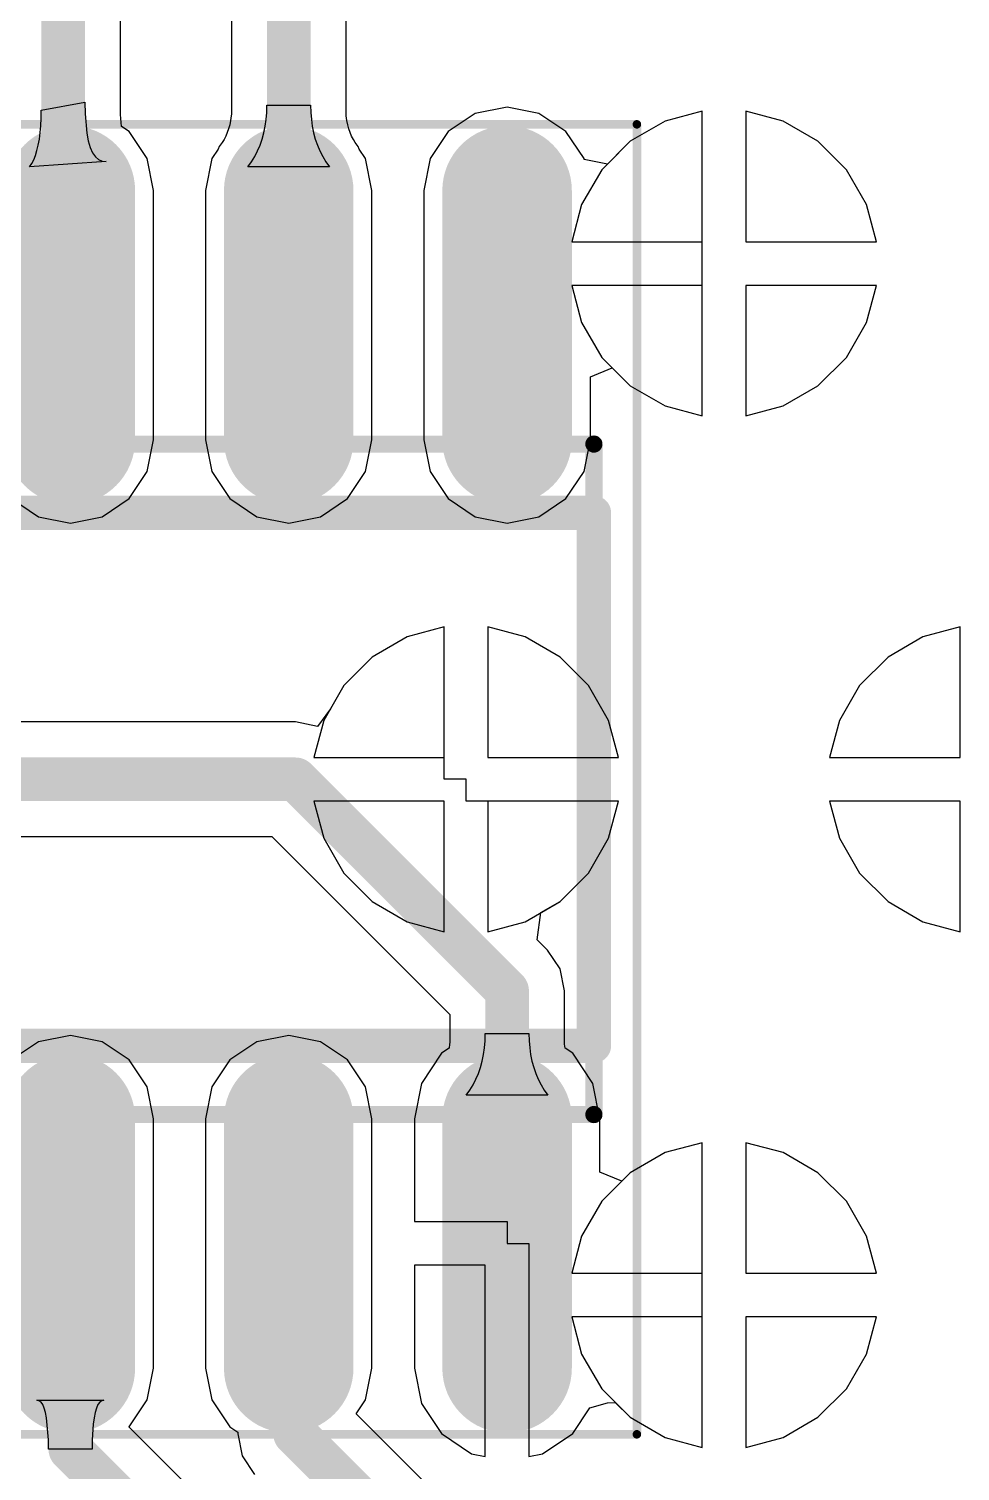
# Model space of a CAD drawing. Header units: inches. Extents: x 1.37 to 4.6, y 1.74 to 5.29.
# Drawn here: x 3.8566 to 4.0698, y 2.3219 to 2.6522 of the extents above; entities that cross this region are included whole.
import ezdxf

# ---------------------------------------------------------------- set-up
doc = ezdxf.new("R2010")
doc.units = ezdxf.units.IN
doc.header["$MEASUREMENT"] = 0
for name, color, linetype in [('BottomLayer', 5, 'Continuous'), ('Mechanical13', 56, 'Continuous'), ('Mechanical15', 56, 'Continuous'), ('TopLayer', 1, 'Continuous'), ('TopOverlay', 2, 'Continuous'), ('TopPaste', 8, 'Continuous'), ('TopSolder', 216, 'Continuous')]:
    doc.layers.add(name, color=color, linetype=linetype)

# ---------------------------------------------------------------- blocks, each defined once
blk = doc.blocks.new('SOP_16_23')
at = {"layer": 'TopLayer'}
h = blk.add_hatch(color=1, dxfattribs=at)
edge = h.paths.add_edge_path()
edge.add_arc((-0.07776, -0.075), 0.01083, 270, 450)
edge.add_line((-0.07776, -0.06417), (-0.13484, -0.06417))
edge.add_arc((-0.13484, -0.075), 0.01083, 90, 270)
edge.add_line((-0.13484, -0.08583), (-0.07776, -0.08583))
h = blk.add_hatch(color=1, dxfattribs=at)
edge = h.paths.add_edge_path()
edge.add_arc((0.13484, -0.075), 0.01083, 270, 450)
edge.add_line((0.13484, -0.06417), (0.07776, -0.06417))
edge.add_arc((0.07776, -0.075), 0.01083, 90, 270)
edge.add_line((0.07776, -0.08583), (0.13484, -0.08583))
h = blk.add_hatch(color=1, dxfattribs=at)
edge = h.paths.add_edge_path()
edge.add_arc((-0.07776, -0.125), 0.01083, 270, 450)
edge.add_line((-0.07776, -0.11417), (-0.13484, -0.11417))
edge.add_arc((-0.13484, -0.125), 0.01083, 90, 270)
edge.add_line((-0.13484, -0.13583), (-0.07776, -0.13583))
h = blk.add_hatch(color=1, dxfattribs=at)
edge = h.paths.add_edge_path()
edge.add_arc((0.13484, -0.125), 0.01083, 270, 450)
edge.add_line((0.13484, -0.11417), (0.07776, -0.11417))
edge.add_arc((0.07776, -0.125), 0.01083, 90, 270)
edge.add_line((0.07776, -0.13583), (0.13484, -0.13583))
h = blk.add_hatch(color=1, dxfattribs=at)
edge = h.paths.add_edge_path()
edge.add_arc((-0.07776, -0.175), 0.01083, 270, 450)
edge.add_line((-0.07776, -0.16417), (-0.13484, -0.16417))
edge.add_arc((-0.13484, -0.175), 0.01083, 90, 270)
edge.add_line((-0.13484, -0.18583), (-0.07776, -0.18583))
h = blk.add_hatch(color=1, dxfattribs=at)
edge = h.paths.add_edge_path()
edge.add_arc((0.13484, -0.175), 0.01083, 270, 450)
edge.add_line((0.13484, -0.16417), (0.07776, -0.16417))
edge.add_arc((0.07776, -0.175), 0.01083, 90, 270)
edge.add_line((0.07776, -0.18583), (0.13484, -0.18583))
at = {"layer": 'TopPaste'}
h = blk.add_hatch(color=8, dxfattribs=at)
edge = h.paths.add_edge_path()
edge.add_arc((-0.07776, -0.075), 0.01083, 270, 450)
edge.add_line((-0.07776, -0.06417), (-0.13484, -0.06417))
edge.add_arc((-0.13484, -0.075), 0.01083, 90, 270)
edge.add_line((-0.13484, -0.08583), (-0.07776, -0.08583))
h = blk.add_hatch(color=8, dxfattribs=at)
edge = h.paths.add_edge_path()
edge.add_arc((0.13484, -0.075), 0.01083, 270, 450)
edge.add_line((0.13484, -0.06417), (0.07776, -0.06417))
edge.add_arc((0.07776, -0.075), 0.01083, 90, 270)
edge.add_line((0.07776, -0.08583), (0.13484, -0.08583))
h = blk.add_hatch(color=8, dxfattribs=at)
edge = h.paths.add_edge_path()
edge.add_arc((-0.07776, -0.125), 0.01083, 270, 450)
edge.add_line((-0.07776, -0.11417), (-0.13484, -0.11417))
edge.add_arc((-0.13484, -0.125), 0.01083, 90, 270)
edge.add_line((-0.13484, -0.13583), (-0.07776, -0.13583))
h = blk.add_hatch(color=8, dxfattribs=at)
edge = h.paths.add_edge_path()
edge.add_arc((0.13484, -0.125), 0.01083, 270, 450)
edge.add_line((0.13484, -0.11417), (0.07776, -0.11417))
edge.add_arc((0.07776, -0.125), 0.01083, 90, 270)
edge.add_line((0.07776, -0.13583), (0.13484, -0.13583))
h = blk.add_hatch(color=8, dxfattribs=at)
edge = h.paths.add_edge_path()
edge.add_arc((-0.07776, -0.175), 0.01083, 270, 450)
edge.add_line((-0.07776, -0.16417), (-0.13484, -0.16417))
edge.add_arc((-0.13484, -0.175), 0.01083, 90, 270)
edge.add_line((-0.13484, -0.18583), (-0.07776, -0.18583))
h = blk.add_hatch(color=8, dxfattribs=at)
edge = h.paths.add_edge_path()
edge.add_arc((0.13484, -0.175), 0.01083, 270, 450)
edge.add_line((0.13484, -0.16417), (0.07776, -0.16417))
edge.add_arc((0.07776, -0.175), 0.01083, 90, 270)
edge.add_line((0.07776, -0.18583), (0.13484, -0.18583))
at = {"layer": 'TopSolder'}
h = blk.add_hatch(color=216, dxfattribs=at)
edge = h.paths.add_edge_path()
edge.add_arc((-0.07776, -0.075), 0.01483, 270, 450)
edge.add_line((-0.07776, -0.06017), (-0.13484, -0.06017))
edge.add_arc((-0.13484, -0.075), 0.01483, 90, 270)
edge.add_line((-0.13484, -0.08983), (-0.07776, -0.08983))
h = blk.add_hatch(color=216, dxfattribs=at)
edge = h.paths.add_edge_path()
edge.add_arc((0.13484, -0.075), 0.01483, 270, 450)
edge.add_line((0.13484, -0.06017), (0.07776, -0.06017))
edge.add_arc((0.07776, -0.075), 0.01483, 90, 270)
edge.add_line((0.07776, -0.08983), (0.13484, -0.08983))
h = blk.add_hatch(color=216, dxfattribs=at)
edge = h.paths.add_edge_path()
edge.add_arc((-0.07776, -0.125), 0.01483, 270, 450)
edge.add_line((-0.07776, -0.11017), (-0.13484, -0.11017))
edge.add_arc((-0.13484, -0.125), 0.01483, 90, 270)
edge.add_line((-0.13484, -0.13983), (-0.07776, -0.13983))
h = blk.add_hatch(color=216, dxfattribs=at)
edge = h.paths.add_edge_path()
edge.add_arc((0.13484, -0.125), 0.01483, 270, 450)
edge.add_line((0.13484, -0.11017), (0.07776, -0.11017))
edge.add_arc((0.07776, -0.125), 0.01483, 90, 270)
edge.add_line((0.07776, -0.13983), (0.13484, -0.13983))
h = blk.add_hatch(color=216, dxfattribs=at)
edge = h.paths.add_edge_path()
edge.add_arc((-0.07776, -0.175), 0.01483, 270, 450)
edge.add_line((-0.07776, -0.16017), (-0.13484, -0.16017))
edge.add_arc((-0.13484, -0.175), 0.01483, 90, 270)
edge.add_line((-0.13484, -0.18983), (-0.07776, -0.18983))
h = blk.add_hatch(color=216, dxfattribs=at)
edge = h.paths.add_edge_path()
edge.add_arc((0.13484, -0.175), 0.01483, 270, 450)
edge.add_line((0.13484, -0.16017), (0.07776, -0.16017))
edge.add_arc((0.07776, -0.175), 0.01483, 90, 270)
edge.add_line((0.07776, -0.18983), (0.13484, -0.18983))
at = {"layer": 'Mechanical13', "const_width": 0.00394}
for points in [[(-0.07677, 0.19488), (-0.07677, -0.19488)], [(0.07677, 0.19488), (0.07677, -0.19488)], [(-0.07677, -0.19488), (0.07677, -0.19488)]]:
    blk.add_lwpolyline(points, dxfattribs=at)
at = {"layer": 'Mechanical13', "const_width": 0.00197}
for points in [[(-0.07776, -0.19488, 1), (-0.07579, -0.19488, 1)], [(-0.07776, -0.19488, 1), (-0.07579, -0.19488, 1)], [(0.07579, -0.19488, 1), (0.07776, -0.19488, 1)], [(0.07579, -0.19488, 1), (0.07776, -0.19488, 1)]]:
    blk.add_lwpolyline(points, format="xyb", close=True, dxfattribs=at)
at = {"layer": 'Mechanical15', "const_width": 0.00197}
for points in [[(-0.15, 0.20472), (-0.15, -0.20472)], [(0.15, 0.20472), (0.15, -0.20472)], [(-0.15, -0.20472), (0.15, -0.20472)]]:
    blk.add_lwpolyline(points, dxfattribs=at)
at = {"layer": 'Mechanical15', "const_width": 0.000984}
for points in [[(-0.15049, -0.20472, 1), (-0.14951, -0.20472, 1)], [(-0.15049, -0.20472, 1), (-0.14951, -0.20472, 1)], [(0.14951, -0.20472, 1), (0.15049, -0.20472, 1)], [(0.14951, -0.20472, 1), (0.15049, -0.20472, 1)]]:
    blk.add_lwpolyline(points, format="xyb", close=True, dxfattribs=at)
at = {"layer": 'TopOverlay', "const_width": 0.00787}
for points in [[(-0.06102, 0.19488), (-0.06102, -0.19488)], [(0.06102, 0.19488), (0.06102, -0.19488)], [(-0.06102, -0.19488), (0.06102, -0.19488)]]:
    blk.add_lwpolyline(points, dxfattribs=at)
at = {"layer": 'TopOverlay', "const_width": 0.00394}
for points in [[(-0.06299, -0.19488, 1), (-0.05906, -0.19488, 1)], [(-0.06299, -0.19488, 1), (-0.05906, -0.19488, 1)], [(0.05906, -0.19488, 1), (0.06299, -0.19488, 1)], [(0.05906, -0.19488, 1), (0.06299, -0.19488, 1)]]:
    blk.add_lwpolyline(points, format="xyb", close=True, dxfattribs=at)

msp = doc.modelspace()

# ---------------------------------------------------------------- linework, layer by layer
at = {"layer": 'BottomLayer'}
for p, q in [((4.01075, 2.63332), (4.00224, 2.63104)), ((4.01075, 2.60342), (4.01075, 2.63332)), ((4.02926, 2.63104), (4.02075, 2.63332)), ((4.02075, 2.63332), (4.02075, 2.60342)), ((4.00224, 2.63104), (3.99426, 2.62643)), ((4.03724, 2.62643), (4.02926, 2.63104)), ((3.99426, 2.62643), (3.98774, 2.61991)), ((4.04375, 2.61991), (4.03724, 2.62643)), ((3.98774, 2.61991), (3.98313, 2.61193)), ((4.04836, 2.61193), (4.04375, 2.61991)), ((3.98313, 2.61193), (3.98085, 2.60342)), ((4.05064, 2.60342), (4.04836, 2.61193)), ((3.98085, 2.60342), (4.01075, 2.60342)), ((4.02075, 2.60342), (4.05064, 2.60342)), ((4.01075, 2.59342), (3.98085, 2.59342)), ((3.98085, 2.59342), (3.98313, 2.58491)), ((4.01075, 2.56353), (4.01075, 2.59342)), ((4.05064, 2.59342), (4.02075, 2.59342)), ((4.02075, 2.59342), (4.02075, 2.56353)), ((4.04836, 2.58491), (4.05064, 2.59342)), ((3.98313, 2.58491), (3.98774, 2.57693)), ((4.04375, 2.57693), (4.04836, 2.58491)), ((3.98774, 2.57693), (3.99426, 2.57042)), ((4.03724, 2.57042), (4.04375, 2.57693)), ((3.99426, 2.57042), (4.00224, 2.56581)), ((4.02926, 2.56581), (4.03724, 2.57042)), ((4.00224, 2.56581), (4.01075, 2.56353)), ((4.02075, 2.56353), (4.02926, 2.56581)), ((3.95169, 2.51521), (3.94318, 2.51293)), ((3.95169, 2.48531), (3.95169, 2.51521)), ((3.9702, 2.51293), (3.96169, 2.51521)), ((3.96169, 2.51521), (3.96169, 2.48531)), ((4.0698, 2.51521), (4.06129, 2.51293)), ((4.0698, 2.48531), (4.0698, 2.51521)), ((3.94318, 2.51293), (3.9352, 2.50832)), ((3.97818, 2.50832), (3.9702, 2.51293)), ((4.06129, 2.51293), (4.05331, 2.50832)), ((3.9352, 2.50832), (3.92868, 2.5018)), ((3.9847, 2.5018), (3.97818, 2.50832)), ((4.05331, 2.50832), (4.04679, 2.5018)), ((3.92868, 2.5018), (3.92408, 2.49382)), ((3.98931, 2.49382), (3.9847, 2.5018)), ((4.04679, 2.5018), (4.04219, 2.49382)), ((3.92408, 2.49382), (3.9218, 2.48531)), ((3.99159, 2.48531), (3.98931, 2.49382)), ((4.04219, 2.49382), (4.03991, 2.48531)), ((3.9218, 2.48531), (3.95169, 2.48531)), ((3.96169, 2.48531), (3.99159, 2.48531)), ((4.03991, 2.48531), (4.0698, 2.48531)), ((3.95169, 2.47531), (3.9218, 2.47531)), ((3.9218, 2.47531), (3.92408, 2.4668)), ((3.95169, 2.44542), (3.95169, 2.47531)), ((3.99159, 2.47531), (3.96169, 2.47531)), ((3.96169, 2.47531), (3.96169, 2.44542)), ((3.98931, 2.4668), (3.99159, 2.47531)), ((4.0698, 2.47531), (4.03991, 2.47531)), ((4.03991, 2.47531), (4.04219, 2.4668)), ((4.0698, 2.44542), (4.0698, 2.47531)), ((3.92408, 2.4668), (3.92868, 2.45882)), ((3.9847, 2.45882), (3.98931, 2.4668)), ((4.04219, 2.4668), (4.04679, 2.45882)), ((3.92868, 2.45882), (3.9352, 2.45231)), ((3.97818, 2.45231), (3.9847, 2.45882)), ((4.04679, 2.45882), (4.05331, 2.45231)), ((3.9352, 2.45231), (3.94318, 2.4477)), ((3.9702, 2.4477), (3.97818, 2.45231)), ((4.05331, 2.45231), (4.06129, 2.4477)), ((3.94318, 2.4477), (3.95169, 2.44542)), ((3.96169, 2.44542), (3.9702, 2.4477)), ((4.06129, 2.4477), (4.0698, 2.44542)), ((4.00224, 2.39482), (3.99426, 2.39021)), ((4.01075, 2.3971), (4.00224, 2.39482)), ((4.01075, 2.3672), (4.01075, 2.3971)), ((4.02926, 2.39482), (4.02075, 2.3971)), ((4.02075, 2.3971), (4.02075, 2.3672)), ((4.03724, 2.39021), (4.02926, 2.39482)), ((3.99426, 2.39021), (3.98774, 2.38369)), ((4.04375, 2.38369), (4.03724, 2.39021)), ((3.98774, 2.38369), (3.98313, 2.37571)), ((4.04836, 2.37571), (4.04375, 2.38369)), ((3.98313, 2.37571), (3.98085, 2.3672)), ((4.05064, 2.3672), (4.04836, 2.37571)), ((3.98085, 2.3672), (4.01075, 2.3672)), ((4.02075, 2.3672), (4.05064, 2.3672)), ((4.01075, 2.3572), (3.98085, 2.3572)), ((3.98085, 2.3572), (3.98313, 2.34869)), ((4.01075, 2.32731), (4.01075, 2.3572)), ((4.05064, 2.3572), (4.02075, 2.3572)), ((4.02075, 2.3572), (4.02075, 2.32731)), ((4.04836, 2.34869), (4.05064, 2.3572)), ((3.98313, 2.34869), (3.98774, 2.34071)), ((4.04375, 2.34071), (4.04836, 2.34869)), ((3.98774, 2.34071), (3.99426, 2.3342)), ((4.03724, 2.3342), (4.04375, 2.34071)), ((3.99426, 2.3342), (4.00224, 2.32959)), ((4.02926, 2.32959), (4.03724, 2.3342)), ((4.00224, 2.32959), (4.01075, 2.32731)), ((4.02075, 2.32731), (4.02926, 2.32959))]:
    msp.add_line(p, q, dxfattribs=at)
at = {"layer": 'TopLayer'}
for p, q in [((3.90294, 2.67358), (3.90294, 2.63267)), ((3.92919, 2.63267), (3.92919, 2.66814)), ((3.87751, 2.63253), (3.87751, 2.66017)), ((3.85936, 2.63169), (3.85939, 2.63353)), ((3.85939, 2.63353), (3.86939, 2.63537)), ((3.86939, 2.63537), (3.86944, 2.63273)), ((3.86944, 2.63273), (3.86983, 2.62831)), ((3.90294, 2.63267), (3.9029, 2.63229)), ((3.91089, 2.63141), (3.91102, 2.63301)), ((3.91102, 2.63301), (3.91106, 2.63467)), ((3.91106, 2.63467), (3.92106, 2.63467)), ((3.92106, 2.63467), (3.92111, 2.63301)), ((3.92111, 2.63301), (3.92124, 2.63141)), ((3.92922, 2.63229), (3.92919, 2.63267)), ((3.95877, 2.63277), (3.95258, 2.62864)), ((3.96606, 2.63422), (3.95877, 2.63277)), ((3.97336, 2.63277), (3.96606, 2.63422)), ((3.97954, 2.62864), (3.97336, 2.63277)), ((4.01075, 2.63332), (4.00224, 2.63104)), ((4.01075, 2.59842), (4.01075, 2.63332)), ((4.02926, 2.63104), (4.02075, 2.63332)), ((4.02075, 2.63332), (4.02075, 2.60342)), ((3.85896, 2.6269), (3.85928, 2.62998)), ((3.85928, 2.62998), (3.85936, 2.63169)), ((3.87775, 2.62983), (3.87751, 2.63253)), ((3.87954, 2.62864), (3.87775, 2.62983)), ((3.9023, 2.62929), (3.902, 2.62843)), ((3.90255, 2.63022), (3.9023, 2.62929)), ((3.90275, 2.63122), (3.90255, 2.63022)), ((3.9029, 2.63229), (3.90275, 2.63122)), ((3.91037, 2.62836), (3.91067, 2.62986)), ((3.91067, 2.62986), (3.91089, 2.63141)), ((3.92124, 2.63141), (3.92145, 2.62986)), ((3.92145, 2.62986), (3.92176, 2.62836)), ((3.92937, 2.63122), (3.92922, 2.63229)), ((3.92957, 2.63022), (3.92937, 2.63122)), ((3.92983, 2.62929), (3.92957, 2.63022)), ((3.93012, 2.62843), (3.92983, 2.62929)), ((4.00224, 2.63104), (3.99426, 2.62643)), ((4.03724, 2.62643), (4.02926, 2.63104)), ((3.85872, 2.62555), (3.85896, 2.6269)), ((3.86983, 2.62831), (3.87017, 2.62653)), ((3.87017, 2.62653), (3.87061, 2.62503)), ((3.88368, 2.62245), (3.87954, 2.62864)), ((3.90083, 2.62614), (3.90017, 2.62521)), ((3.90126, 2.62686), (3.90083, 2.62614)), ((3.90165, 2.62762), (3.90126, 2.62686)), ((3.902, 2.62843), (3.90165, 2.62762)), ((3.9095, 2.62554), (3.90997, 2.62692)), ((3.90997, 2.62692), (3.91037, 2.62836)), ((3.92176, 2.62836), (3.92215, 2.62692)), ((3.92215, 2.62692), (3.92263, 2.62554)), ((3.93047, 2.62762), (3.93012, 2.62843)), ((3.93086, 2.62686), (3.93047, 2.62762)), ((3.9313, 2.62614), (3.93086, 2.62686)), ((3.93196, 2.62521), (3.9313, 2.62614)), ((3.95258, 2.62864), (3.94845, 2.62245)), ((3.98368, 2.62245), (3.97954, 2.62864)), ((3.99426, 2.62643), (3.98902, 2.6212)), ((4.04375, 2.61991), (4.03724, 2.62643)), ((3.85767, 2.62219), (3.85808, 2.62319)), ((3.85808, 2.62319), (3.85842, 2.62431)), ((3.85842, 2.62431), (3.85872, 2.62555)), ((3.87061, 2.62503), (3.87115, 2.62382)), ((3.87115, 2.62382), (3.87179, 2.62289)), ((3.87179, 2.62289), (3.87253, 2.62225)), ((3.89992, 2.62466), (3.89845, 2.62245)), ((3.90017, 2.62521), (3.89992, 2.62466)), ((3.90754, 2.62172), (3.90828, 2.62294)), ((3.90828, 2.62294), (3.90893, 2.62421)), ((3.90893, 2.62421), (3.9095, 2.62554)), ((3.92263, 2.62554), (3.92319, 2.62421)), ((3.92319, 2.62421), (3.92385, 2.62294)), ((3.92385, 2.62294), (3.92459, 2.62172)), ((3.9322, 2.62466), (3.93196, 2.62521)), ((3.93368, 2.62245), (3.9322, 2.62466)), ((3.87429, 2.62182), (3.85671, 2.62056)), ((3.85671, 2.62056), (3.85722, 2.62131)), ((3.85722, 2.62131), (3.85767, 2.62219)), ((3.87253, 2.62225), (3.87336, 2.62189)), ((3.87336, 2.62189), (3.87429, 2.62182)), ((3.88513, 2.61516), (3.88368, 2.62245)), ((3.89845, 2.62245), (3.89699, 2.61516)), ((3.90671, 2.62056), (3.90754, 2.62172)), ((3.92541, 2.62056), (3.90671, 2.62056)), ((3.92459, 2.62172), (3.92541, 2.62056)), ((3.93513, 2.61516), (3.93368, 2.62245)), ((3.94845, 2.62245), (3.94699, 2.61516)), ((3.98371, 2.62227), (3.98368, 2.62245)), ((3.98902, 2.6212), (3.98371, 2.62227)), ((4.04836, 2.61193), (4.04375, 2.61991)), ((3.88513, 2.55807), (3.88513, 2.61516)), ((3.89699, 2.61516), (3.89699, 2.55807)), ((3.93513, 2.55807), (3.93513, 2.61516)), ((3.94699, 2.61516), (3.94699, 2.55807)), ((4.05064, 2.60342), (4.04836, 2.61193)), ((4.02075, 2.60342), (4.05064, 2.60342)), ((4.01075, 2.56353), (4.01075, 2.59842)), ((4.05064, 2.59342), (4.02075, 2.59342)), ((4.02075, 2.59342), (4.02075, 2.56353)), ((4.04836, 2.58491), (4.05064, 2.59342)), ((4.04375, 2.57693), (4.04836, 2.58491)), ((4.03724, 2.57042), (4.04375, 2.57693)), ((3.98513, 2.57247), (3.99013, 2.57454)), ((3.99013, 2.57454), (3.99426, 2.57042)), ((3.98513, 2.55807), (3.98513, 2.57247)), ((3.99426, 2.57042), (4.00224, 2.56581)), ((4.02926, 2.56581), (4.03724, 2.57042)), ((4.00224, 2.56581), (4.01075, 2.56353)), ((4.02075, 2.56353), (4.02926, 2.56581)), ((3.88368, 2.55077), (3.88513, 2.55807)), ((3.89699, 2.55807), (3.89845, 2.55077)), ((3.93368, 2.55077), (3.93513, 2.55807)), ((3.94699, 2.55807), (3.94845, 2.55077)), ((3.98368, 2.55077), (3.98513, 2.55807)), ((3.87954, 2.54459), (3.88368, 2.55077)), ((3.89845, 2.55077), (3.90258, 2.54459)), ((3.92954, 2.54459), (3.93368, 2.55077)), ((3.94845, 2.55077), (3.95258, 2.54459)), ((3.97954, 2.54459), (3.98368, 2.55077)), ((3.85258, 2.54459), (3.85877, 2.54045)), ((3.87336, 2.54045), (3.87954, 2.54459)), ((3.90258, 2.54459), (3.90877, 2.54045)), ((3.92336, 2.54045), (3.92954, 2.54459)), ((3.95258, 2.54459), (3.95877, 2.54045)), ((3.97336, 2.54045), (3.97954, 2.54459)), ((3.85877, 2.54045), (3.86606, 2.539)), ((3.86606, 2.539), (3.87336, 2.54045)), ((3.90877, 2.54045), (3.91606, 2.539)), ((3.91606, 2.539), (3.92336, 2.54045)), ((3.95877, 2.54045), (3.96606, 2.539)), ((3.96606, 2.539), (3.97336, 2.54045)), ((3.95169, 2.51521), (3.94318, 2.51293)), ((3.95169, 2.48031), (3.95169, 2.51521)), ((3.9702, 2.51293), (3.96169, 2.51521)), ((3.96169, 2.51521), (3.96169, 2.48531)), ((4.0698, 2.51521), (4.06129, 2.51293)), ((4.0698, 2.48531), (4.0698, 2.51521)), ((3.94318, 2.51293), (3.9352, 2.50832)), ((3.97818, 2.50832), (3.9702, 2.51293)), ((4.06129, 2.51293), (4.05331, 2.50832)), ((3.9352, 2.50832), (3.92868, 2.5018)), ((3.9847, 2.5018), (3.97818, 2.50832)), ((4.05331, 2.50832), (4.04679, 2.5018)), ((3.92868, 2.5018), (3.92561, 2.49648)), ((3.98931, 2.49382), (3.9847, 2.5018)), ((4.04679, 2.5018), (4.04219, 2.49382)), ((3.92561, 2.49648), (3.92266, 2.49244)), ((3.99159, 2.48531), (3.98931, 2.49382)), ((4.04219, 2.49382), (4.03991, 2.48531)), ((3.91763, 2.49344), (3.81807, 2.49344)), ((3.92266, 2.49244), (3.91763, 2.49344)), ((3.96169, 2.48531), (3.99159, 2.48531)), ((4.03991, 2.48531), (4.0698, 2.48531)), ((3.95669, 2.48031), (3.95169, 2.48031)), ((3.95669, 2.47531), (3.95669, 2.48031)), ((3.99159, 2.47531), (3.95669, 2.47531)), ((3.98931, 2.4668), (3.99159, 2.47531)), ((4.0698, 2.47531), (4.03991, 2.47531)), ((4.03991, 2.47531), (4.04219, 2.4668)), ((4.0698, 2.44542), (4.0698, 2.47531)), ((3.81263, 2.46719), (3.9122, 2.46719)), ((3.9122, 2.46719), (3.95294, 2.42645)), ((3.9847, 2.45882), (3.98931, 2.4668)), ((4.04219, 2.4668), (4.04679, 2.45882)), ((3.97818, 2.45231), (3.9847, 2.45882)), ((4.04679, 2.45882), (4.05331, 2.45231)), ((3.9738, 2.44978), (3.97818, 2.45231)), ((4.05331, 2.45231), (4.06129, 2.4477)), ((3.97298, 2.44353), (3.9738, 2.44978)), ((4.06129, 2.4477), (4.0698, 2.44542)), ((3.97534, 2.44117), (3.97298, 2.44353)), ((3.97819, 2.43691), (3.97534, 2.44117)), ((3.97919, 2.43188), (3.97819, 2.43691)), ((3.97919, 2.42007), (3.97919, 2.43188)), ((3.95294, 2.42645), (3.95294, 2.42007)), ((3.86606, 2.42163), (3.85877, 2.42017)), ((3.87336, 2.42017), (3.86606, 2.42163)), ((3.91606, 2.42163), (3.90877, 2.42017)), ((3.92336, 2.42017), (3.91606, 2.42163)), ((3.96102, 2.42041), (3.96106, 2.42208)), ((3.96106, 2.42208), (3.97106, 2.42208)), ((3.97106, 2.42208), (3.97111, 2.42041)), ((3.85877, 2.42017), (3.85258, 2.41604)), ((3.87954, 2.41604), (3.87336, 2.42017)), ((3.90877, 2.42017), (3.90258, 2.41604)), ((3.92954, 2.41604), (3.92336, 2.42017)), ((3.95277, 2.41872), (3.95105, 2.41757)), ((3.9529, 2.41969), (3.95277, 2.41872)), ((3.95294, 2.42007), (3.9529, 2.41969)), ((3.96067, 2.41726), (3.96089, 2.41881)), ((3.96089, 2.41881), (3.96102, 2.42041)), ((3.97111, 2.42041), (3.97124, 2.41881)), ((3.97124, 2.41881), (3.97145, 2.41726)), ((3.97922, 2.41969), (3.97919, 2.42007)), ((3.97935, 2.41872), (3.97922, 2.41969)), ((3.98108, 2.41757), (3.97935, 2.41872)), ((3.88368, 2.40985), (3.87954, 2.41604)), ((3.90258, 2.41604), (3.89845, 2.40985)), ((3.93368, 2.40985), (3.92954, 2.41604)), ((3.95105, 2.41757), (3.94644, 2.41068)), ((3.95997, 2.41432), (3.96037, 2.41576)), ((3.96037, 2.41576), (3.96067, 2.41726)), ((3.97145, 2.41726), (3.97176, 2.41576)), ((3.97176, 2.41576), (3.97215, 2.41432)), ((3.98568, 2.41068), (3.98108, 2.41757)), ((3.95828, 2.41034), (3.95893, 2.41161)), ((3.95893, 2.41161), (3.95949, 2.41294)), ((3.95949, 2.41294), (3.95997, 2.41432)), ((3.97215, 2.41432), (3.97263, 2.41294)), ((3.97263, 2.41294), (3.97319, 2.41161)), ((3.97319, 2.41161), (3.97385, 2.41034)), ((3.88513, 2.40256), (3.88368, 2.40985)), ((3.89845, 2.40985), (3.89699, 2.40256)), ((3.93513, 2.40256), (3.93368, 2.40985)), ((3.94644, 2.41068), (3.94483, 2.40256)), ((3.95671, 2.40796), (3.95754, 2.40912)), ((3.97541, 2.40796), (3.95671, 2.40796)), ((3.95754, 2.40912), (3.95828, 2.41034)), ((3.97385, 2.41034), (3.97459, 2.40912)), ((3.97459, 2.40912), (3.97541, 2.40796)), ((3.9873, 2.40256), (3.98568, 2.41068)), ((3.88513, 2.34547), (3.88513, 2.40256)), ((3.89699, 2.40256), (3.89699, 2.34547)), ((3.93513, 2.34547), (3.93513, 2.40256)), ((3.94483, 2.40256), (3.94483, 2.37901)), ((3.9873, 2.39032), (3.9873, 2.40256)), ((4.00224, 2.39482), (3.99426, 2.39021)), ((4.01075, 2.3971), (4.00224, 2.39482)), ((4.01075, 2.3622), (4.01075, 2.3971)), ((4.02926, 2.39482), (4.02075, 2.3971)), ((4.02075, 2.3971), (4.02075, 2.3672)), ((4.03724, 2.39021), (4.02926, 2.39482)), ((3.9923, 2.38825), (3.9873, 2.39032)), ((3.99426, 2.39021), (3.9923, 2.38825)), ((4.04375, 2.38369), (4.03724, 2.39021)), ((4.04836, 2.37571), (4.04375, 2.38369)), ((3.94483, 2.37901), (3.96606, 2.37901)), ((3.96606, 2.37901), (3.96606, 2.37401)), ((4.05064, 2.3672), (4.04836, 2.37571)), ((3.96606, 2.37401), (3.97106, 2.37401)), ((3.97106, 2.37401), (3.97106, 2.32523)), ((3.96106, 2.36901), (3.94483, 2.36901)), ((3.94483, 2.36901), (3.94483, 2.34547)), ((3.96106, 2.32523), (3.96106, 2.36901)), ((4.02075, 2.3672), (4.05064, 2.3672)), ((4.01075, 2.32731), (4.01075, 2.3622)), ((4.05064, 2.3572), (4.02075, 2.3572)), ((4.02075, 2.3572), (4.02075, 2.32731)), ((4.04836, 2.34869), (4.05064, 2.3572)), ((4.04375, 2.34071), (4.04836, 2.34869)), ((3.88368, 2.33817), (3.88513, 2.34547)), ((3.89699, 2.34547), (3.89845, 2.33817)), ((3.93368, 2.33817), (3.93513, 2.34547)), ((3.94483, 2.34547), (3.94644, 2.33735)), ((4.03724, 2.3342), (4.04375, 2.34071)), ((3.85888, 2.33799), (3.85837, 2.33811)), ((3.85837, 2.33811), (3.87375, 2.33811)), ((3.85934, 2.33766), (3.85888, 2.33799)), ((3.85974, 2.3371), (3.85934, 2.33766)), ((3.86009, 2.33631), (3.85974, 2.3371)), ((3.86039, 2.3353), (3.86009, 2.33631)), ((3.86063, 2.33407), (3.86039, 2.3353)), ((3.87173, 2.3353), (3.87149, 2.33407)), ((3.87203, 2.33631), (3.87173, 2.3353)), ((3.87238, 2.3371), (3.87203, 2.33631)), ((3.87278, 2.33766), (3.87238, 2.3371)), ((3.87324, 2.33799), (3.87278, 2.33766)), ((3.87375, 2.33811), (3.87324, 2.33799)), ((3.87954, 2.33199), (3.88368, 2.33817)), ((3.89845, 2.33817), (3.90258, 2.33199)), ((3.93154, 2.33497), (3.93368, 2.33817)), ((3.94644, 2.33735), (3.95105, 2.33046)), ((3.98108, 2.33046), (3.98502, 2.33636)), ((3.98502, 2.33636), (3.98906, 2.33753)), ((3.98906, 2.33753), (3.99083, 2.33762)), ((3.99083, 2.33762), (3.99426, 2.3342)), ((3.86103, 2.32902), (3.86063, 2.33407)), ((3.8713, 2.33261), (3.87109, 2.32902)), ((3.87149, 2.33407), (3.8713, 2.33261)), ((3.87954, 2.33197), (3.87954, 2.33199)), ((3.90315, 2.30836), (3.87954, 2.33197)), ((3.90258, 2.33199), (3.9044, 2.33077)), ((3.94815, 2.31836), (3.93154, 2.33497)), ((3.99426, 2.3342), (4.00224, 2.32959)), ((4.02926, 2.32959), (4.03724, 2.3342)), ((3.86106, 2.32688), (3.86103, 2.32902)), ((3.87109, 2.32902), (3.87106, 2.32688)), ((3.9044, 2.33077), (3.9044, 2.33042)), ((3.9044, 2.33042), (3.9054, 2.32539)), ((3.95105, 2.33046), (3.95794, 2.32585)), ((3.97419, 2.32585), (3.98108, 2.33046)), ((4.00224, 2.32959), (4.01075, 2.32731)), ((4.02075, 2.32731), (4.02926, 2.32959)), ((3.87106, 2.32688), (3.86106, 2.32688)), ((3.9054, 2.32539), (3.90825, 2.32113)), ((3.95794, 2.32585), (3.96106, 2.32523)), ((3.97106, 2.32523), (3.97419, 2.32585))]:
    msp.add_line(p, q, dxfattribs=at)
at = {"layer": 'TopLayer', "const_width": 0.01}
for points in [[(3.86439, 2.58829), (3.86439, 2.67356)], [(3.91606, 2.58661), (3.91606, 2.67358)], [(3.86439, 2.58829), (3.86606, 2.58661)], [(3.81263, 2.48031), (3.91763, 2.48031)], [(3.91763, 2.48031), (3.96606, 2.43188)], [(3.96606, 2.37401), (3.96606, 2.43188)], [(3.86606, 2.32688), (3.86606, 2.37401)], [(3.91606, 2.37401), (3.91753, 2.37255)], [(3.91753, 2.33042), (3.91753, 2.37255)], [(3.91753, 2.33042), (3.94272, 2.30523)], [(3.86606, 2.32688), (3.89772, 2.29523)]]:
    msp.add_lwpolyline(points, dxfattribs=at)
at = {"layer": 'TopLayer', "const_width": 0.005}
for points in [[(3.86189, 2.58829, 1), (3.86689, 2.58829, 1)], [(3.86189, 2.58829, 1), (3.86689, 2.58829, 1)], [(3.86356, 2.58661, 1), (3.86856, 2.58661, 1)], [(3.91356, 2.58661, 1), (3.91856, 2.58661, 1)], [(3.91513, 2.48031, 1), (3.92013, 2.48031, 1)], [(3.91513, 2.48031, 1), (3.92013, 2.48031, 1)], [(3.96356, 2.43188, 1), (3.96856, 2.43188, 1)], [(3.96356, 2.43188, 1), (3.96856, 2.43188, 1)], [(3.86356, 2.37401, 1), (3.86856, 2.37401, 1)], [(3.91356, 2.37401, 1), (3.91856, 2.37401, 1)], [(3.96356, 2.37401, 1), (3.96856, 2.37401, 1)], [(3.91503, 2.37255, 1), (3.92003, 2.37255, 1)], [(3.91503, 2.37255, 1), (3.92003, 2.37255, 1)], [(3.91503, 2.33042, 1), (3.92003, 2.33042, 1)], [(3.91503, 2.33042, 1), (3.92003, 2.33042, 1)], [(3.86356, 2.32688, 1), (3.86856, 2.32688, 1)], [(3.86356, 2.32688, 1), (3.86856, 2.32688, 1)]]:
    msp.add_lwpolyline(points, format="xyb", close=True, dxfattribs=at)

# ---------------------------------------------------------------- block references
at = {"rotation": 90}
msp.add_blockref('SOP_16_23', (3.79106, 2.48031), dxfattribs=at)

doc.saveas('drawing.dxf')
